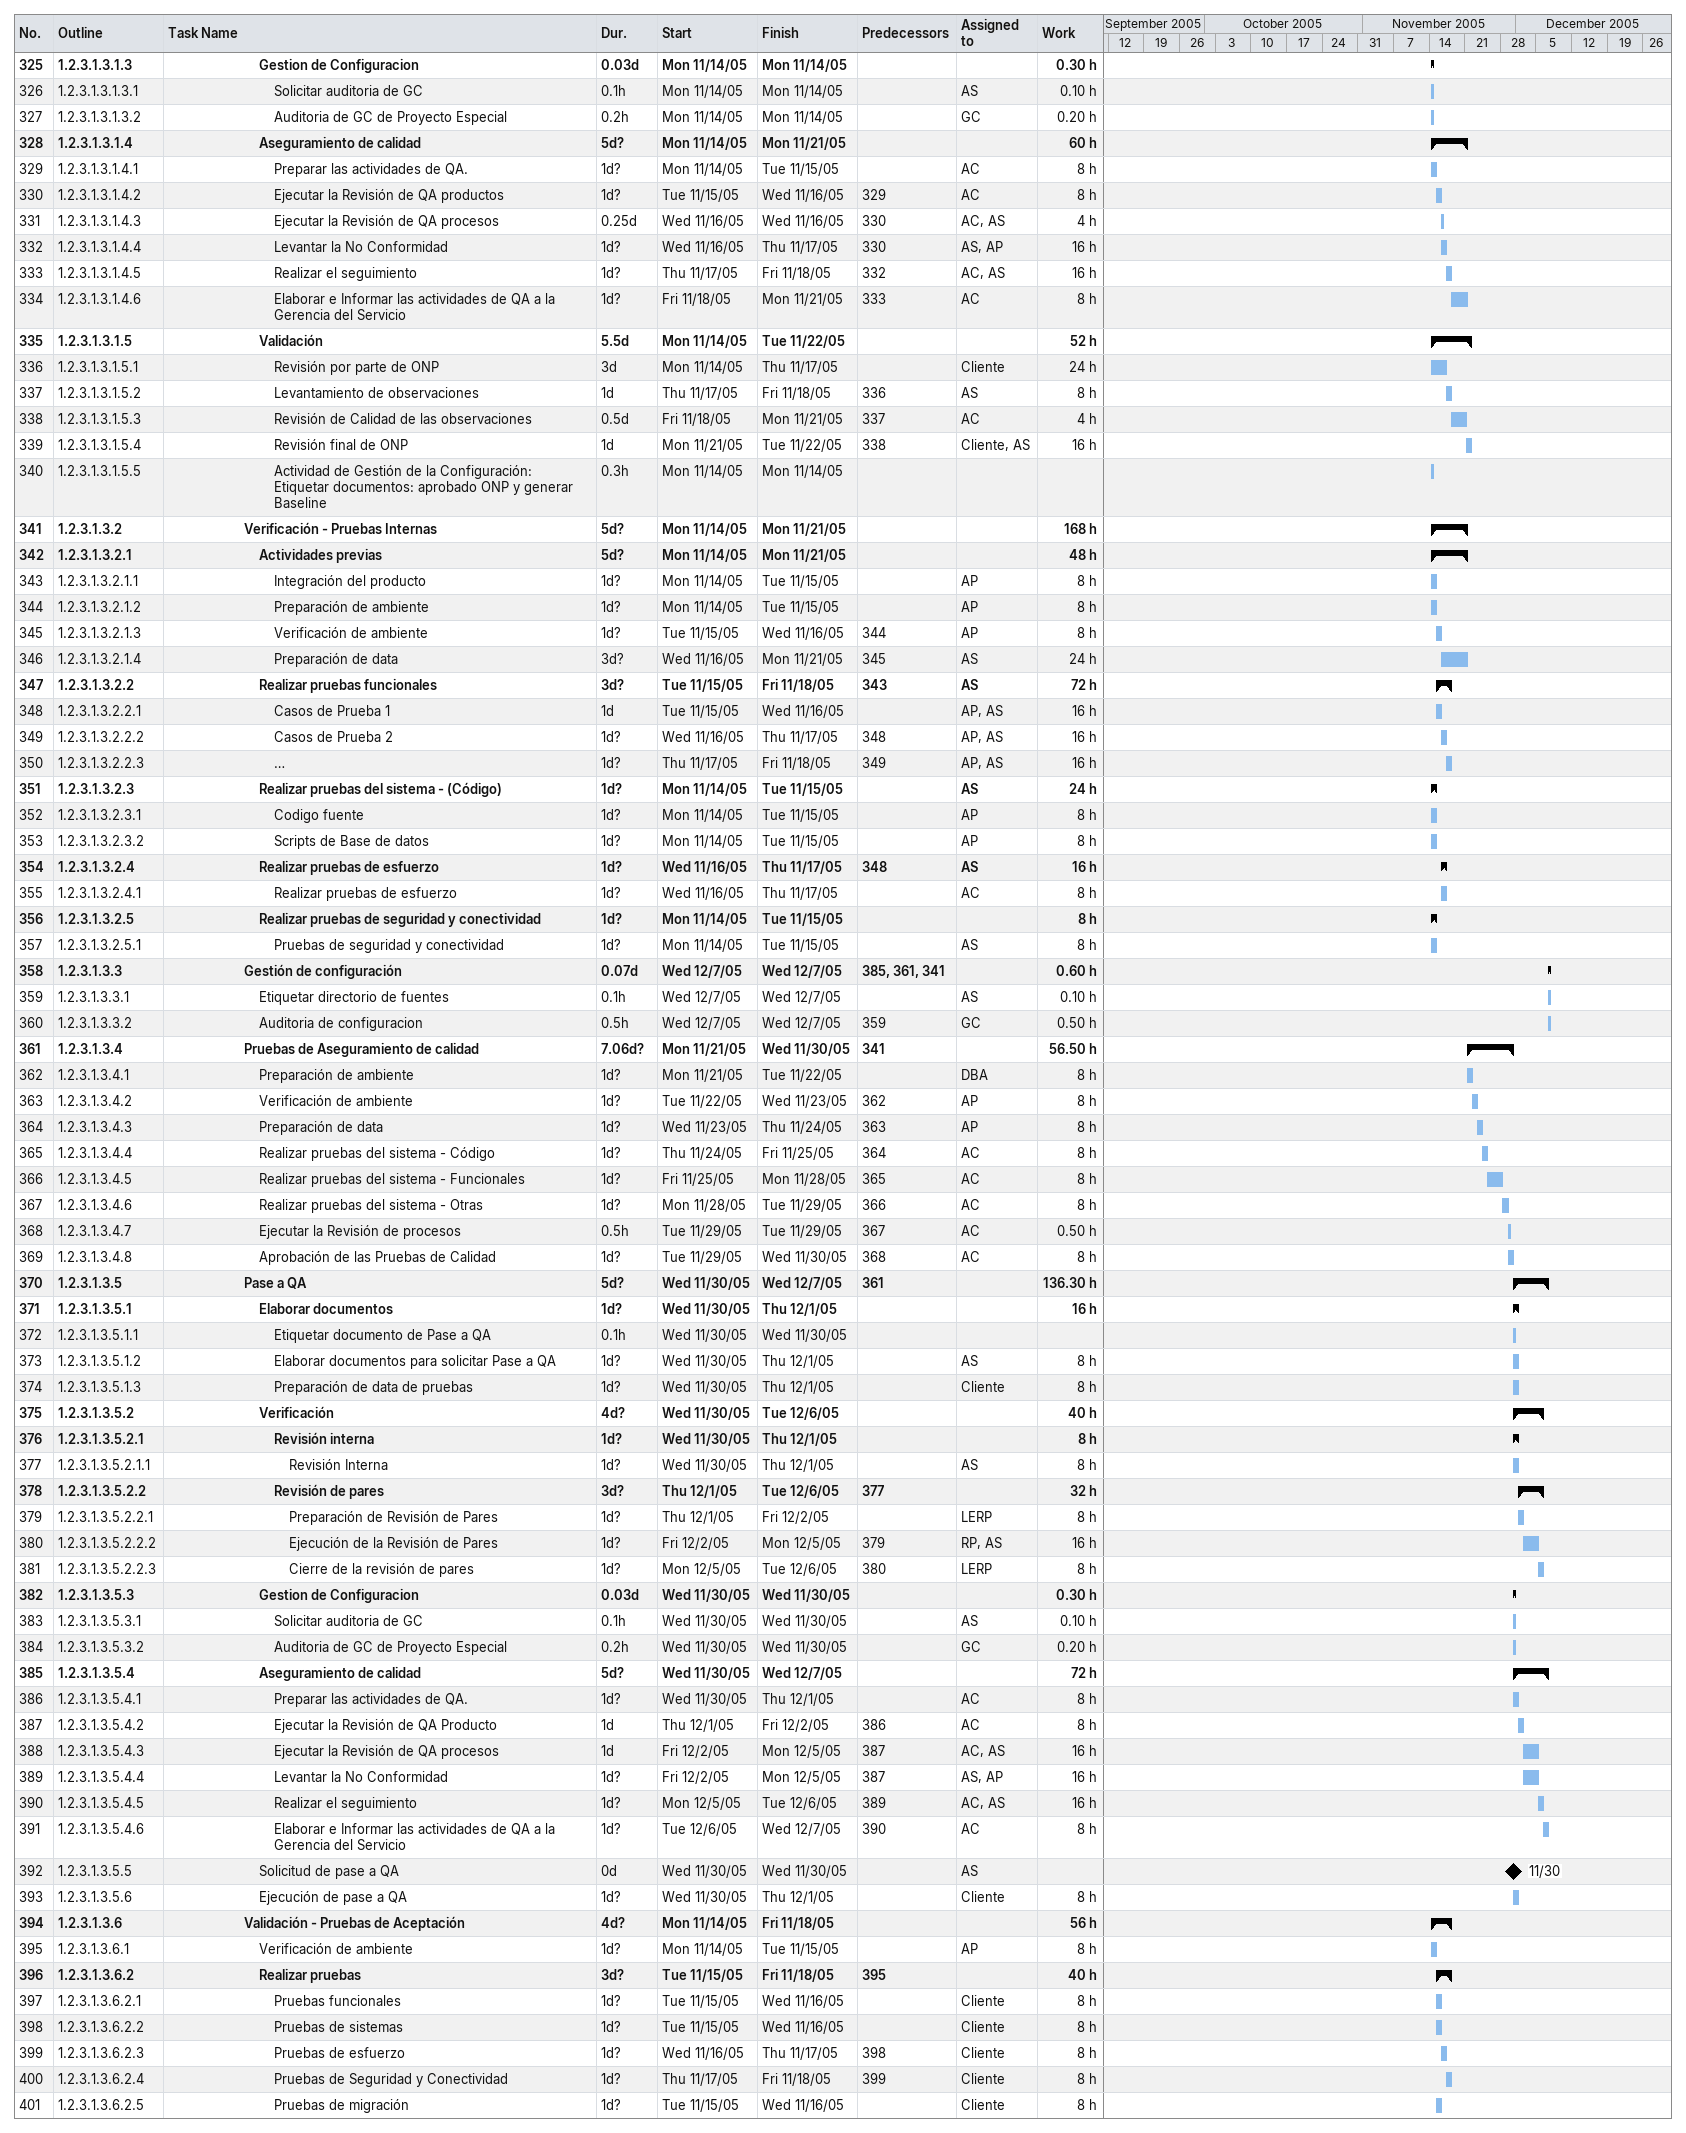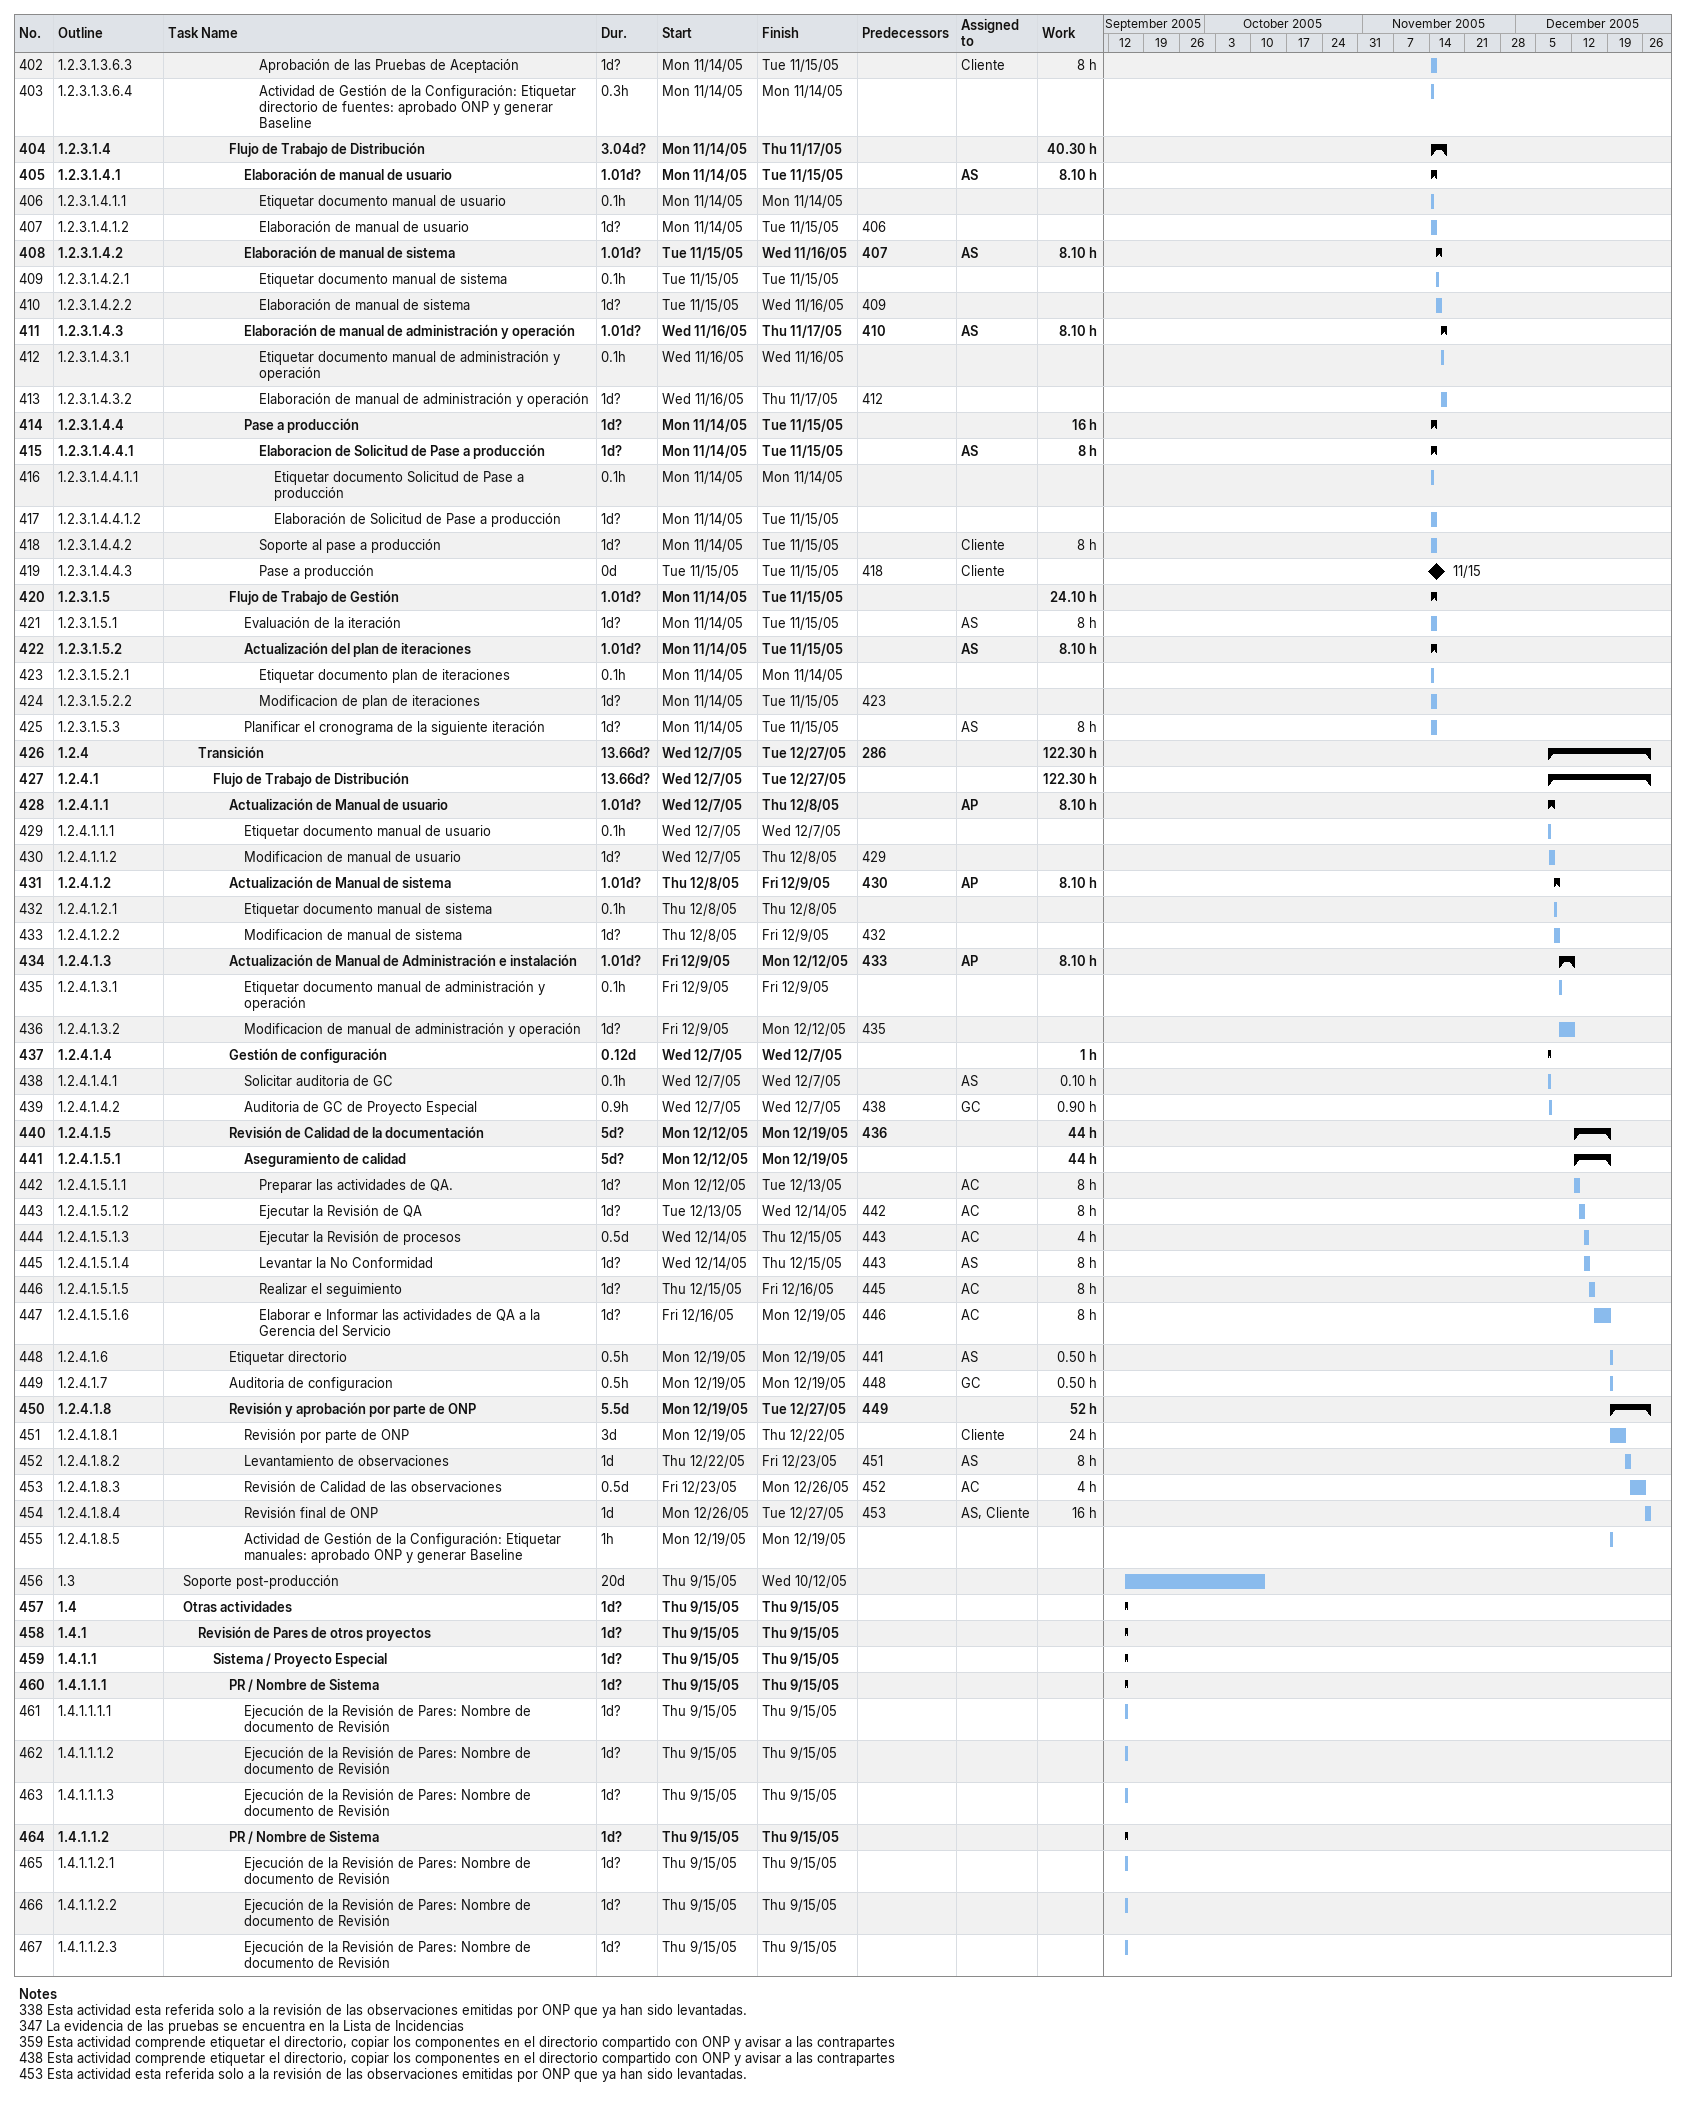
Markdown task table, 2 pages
| ID | WBS | Task | Duration | Start | Finish | Predecessors | Resources | Work (h) |
|---|---|---|---|---|---|---|---|---|
| 325 | 1.2.3.1.3.1.3 | **Gestion de Configuracion** | 0.03d | 2005-11-14 | 2005-11-14 |  |  | 0.30 |
| 326 | 1.2.3.1.3.1.3.1 | Solicitar auditoria de GC | 0.1h | 2005-11-14 | 2005-11-14 |  | AS | 0.10 |
| 327 | 1.2.3.1.3.1.3.2 | Auditoria de GC de Proyecto Especial | 0.2h | 2005-11-14 | 2005-11-14 |  | GC | 0.20 |
| 328 | 1.2.3.1.3.1.4 | **Aseguramiento de calidad** | 5d? | 2005-11-14 | 2005-11-21 |  |  | 60 |
| 329 | 1.2.3.1.3.1.4.1 | Preparar las actividades de QA. | 1d? | 2005-11-14 | 2005-11-15 |  | AC | 8 |
| 330 | 1.2.3.1.3.1.4.2 | Ejecutar la Revisión de QA productos | 1d? | 2005-11-15 | 2005-11-16 | 329 | AC | 8 |
| 331 | 1.2.3.1.3.1.4.3 | Ejecutar la Revisión de QA procesos | 0.25d | 2005-11-16 | 2005-11-16 | 330 | AC, AS | 4 |
| 332 | 1.2.3.1.3.1.4.4 | Levantar la No Conformidad | 1d? | 2005-11-16 | 2005-11-17 | 330 | AS, AP | 16 |
| 333 | 1.2.3.1.3.1.4.5 | Realizar el seguimiento | 1d? | 2005-11-17 | 2005-11-18 | 332 | AC, AS | 16 |
| 334 | 1.2.3.1.3.1.4.6 | Elaborar e Informar las actividades de QA a la Gerencia del Servicio | 1d? | 2005-11-18 | 2005-11-21 | 333 | AC | 8 |
| 335 | 1.2.3.1.3.1.5 | **Validación** | 5.5d | 2005-11-14 | 2005-11-22 |  |  | 52 |
| 336 | 1.2.3.1.3.1.5.1 | Revisión por parte de ONP | 3d | 2005-11-14 | 2005-11-17 |  | Cliente | 24 |
| 337 | 1.2.3.1.3.1.5.2 | Levantamiento de observaciones | 1d | 2005-11-17 | 2005-11-18 | 336 | AS | 8 |
| 338 | 1.2.3.1.3.1.5.3 | Revisión de Calidad de las observaciones | 0.5d | 2005-11-18 | 2005-11-21 | 337 | AC | 4 |
| 339 | 1.2.3.1.3.1.5.4 | Revisión final de ONP | 1d | 2005-11-21 | 2005-11-22 | 338 | Cliente, AS | 16 |
| 340 | 1.2.3.1.3.1.5.5 | Actividad de Gestión de la Configuración: Etiquetar documentos: aprobado ONP y generar Baseline | 0.3h | 2005-11-14 | 2005-11-14 |  |  |  |
| 341 | 1.2.3.1.3.2 | **Verificación - Pruebas Internas** | 5d? | 2005-11-14 | 2005-11-21 |  |  | 168 |
| 342 | 1.2.3.1.3.2.1 | **Actividades previas** | 5d? | 2005-11-14 | 2005-11-21 |  |  | 48 |
| 343 | 1.2.3.1.3.2.1.1 | Integración del producto | 1d? | 2005-11-14 | 2005-11-15 |  | AP | 8 |
| 344 | 1.2.3.1.3.2.1.2 | Preparación de ambiente | 1d? | 2005-11-14 | 2005-11-15 |  | AP | 8 |
| 345 | 1.2.3.1.3.2.1.3 | Verificación de ambiente | 1d? | 2005-11-15 | 2005-11-16 | 344 | AP | 8 |
| 346 | 1.2.3.1.3.2.1.4 | Preparación de data | 3d? | 2005-11-16 | 2005-11-21 | 345 | AS | 24 |
| 347 | 1.2.3.1.3.2.2 | **Realizar pruebas funcionales** | 3d? | 2005-11-15 | 2005-11-18 | 343 | AS | 72 |
| 348 | 1.2.3.1.3.2.2.1 | Casos de Prueba 1 | 1d | 2005-11-15 | 2005-11-16 |  | AP, AS | 16 |
| 349 | 1.2.3.1.3.2.2.2 | Casos de Prueba 2 | 1d? | 2005-11-16 | 2005-11-17 | 348 | AP, AS | 16 |
| 350 | 1.2.3.1.3.2.2.3 | … | 1d? | 2005-11-17 | 2005-11-18 | 349 | AP, AS | 16 |
| 351 | 1.2.3.1.3.2.3 | **Realizar pruebas del sistema - (Código)** | 1d? | 2005-11-14 | 2005-11-15 |  | AS | 24 |
| 352 | 1.2.3.1.3.2.3.1 | Codigo fuente | 1d? | 2005-11-14 | 2005-11-15 |  | AP | 8 |
| 353 | 1.2.3.1.3.2.3.2 | Scripts de Base de datos | 1d? | 2005-11-14 | 2005-11-15 |  | AP | 8 |
| 354 | 1.2.3.1.3.2.4 | **Realizar pruebas de esfuerzo** | 1d? | 2005-11-16 | 2005-11-17 | 348 | AS | 16 |
| 355 | 1.2.3.1.3.2.4.1 | Realizar pruebas de esfuerzo | 1d? | 2005-11-16 | 2005-11-17 |  | AC | 8 |
| 356 | 1.2.3.1.3.2.5 | **Realizar pruebas de seguridad y conectividad** | 1d? | 2005-11-14 | 2005-11-15 |  |  | 8 |
| 357 | 1.2.3.1.3.2.5.1 | Pruebas de seguridad y conectividad | 1d? | 2005-11-14 | 2005-11-15 |  | AS | 8 |
| 358 | 1.2.3.1.3.3 | **Gestión de configuración** | 0.07d | 2005-12-07 | 2005-12-07 | 385, 361, 341 |  | 0.60 |
| 359 | 1.2.3.1.3.3.1 | Etiquetar directorio de fuentes | 0.1h | 2005-12-07 | 2005-12-07 |  | AS | 0.10 |
| 360 | 1.2.3.1.3.3.2 | Auditoria de configuracion | 0.5h | 2005-12-07 | 2005-12-07 | 359 | GC | 0.50 |
| 361 | 1.2.3.1.3.4 | **Pruebas de Aseguramiento de calidad** | 7.06d? | 2005-11-21 | 2005-11-30 | 341 |  | 56.50 |
| 362 | 1.2.3.1.3.4.1 | Preparación de ambiente | 1d? | 2005-11-21 | 2005-11-22 |  | DBA | 8 |
| 363 | 1.2.3.1.3.4.2 | Verificación de ambiente | 1d? | 2005-11-22 | 2005-11-23 | 362 | AP | 8 |
| 364 | 1.2.3.1.3.4.3 | Preparación de data | 1d? | 2005-11-23 | 2005-11-24 | 363 | AP | 8 |
| 365 | 1.2.3.1.3.4.4 | Realizar pruebas del sistema - Código | 1d? | 2005-11-24 | 2005-11-25 | 364 | AC | 8 |
| 366 | 1.2.3.1.3.4.5 | Realizar pruebas del sistema - Funcionales | 1d? | 2005-11-25 | 2005-11-28 | 365 | AC | 8 |
| 367 | 1.2.3.1.3.4.6 | Realizar pruebas del sistema - Otras | 1d? | 2005-11-28 | 2005-11-29 | 366 | AC | 8 |
| 368 | 1.2.3.1.3.4.7 | Ejecutar la Revisión de procesos | 0.5h | 2005-11-29 | 2005-11-29 | 367 | AC | 0.50 |
| 369 | 1.2.3.1.3.4.8 | Aprobación de las Pruebas de Calidad | 1d? | 2005-11-29 | 2005-11-30 | 368 | AC | 8 |
| 370 | 1.2.3.1.3.5 | **Pase a QA** | 5d? | 2005-11-30 | 2005-12-07 | 361 |  | 136.30 |
| 371 | 1.2.3.1.3.5.1 | **Elaborar documentos** | 1d? | 2005-11-30 | 2005-12-01 |  |  | 16 |
| 372 | 1.2.3.1.3.5.1.1 | Etiquetar documento de Pase a QA | 0.1h | 2005-11-30 | 2005-11-30 |  |  |  |
| 373 | 1.2.3.1.3.5.1.2 | Elaborar documentos para solicitar Pase a QA | 1d? | 2005-11-30 | 2005-12-01 |  | AS | 8 |
| 374 | 1.2.3.1.3.5.1.3 | Preparación de data de pruebas | 1d? | 2005-11-30 | 2005-12-01 |  | Cliente | 8 |
| 375 | 1.2.3.1.3.5.2 | **Verificación** | 4d? | 2005-11-30 | 2005-12-06 |  |  | 40 |
| 376 | 1.2.3.1.3.5.2.1 | **Revisión interna** | 1d? | 2005-11-30 | 2005-12-01 |  |  | 8 |
| 377 | 1.2.3.1.3.5.2.1.1 | Revisión Interna | 1d? | 2005-11-30 | 2005-12-01 |  | AS | 8 |
| 378 | 1.2.3.1.3.5.2.2 | **Revisión de pares** | 3d? | 2005-12-01 | 2005-12-06 | 377 |  | 32 |
| 379 | 1.2.3.1.3.5.2.2.1 | Preparación de Revisión de Pares | 1d? | 2005-12-01 | 2005-12-02 |  | LERP | 8 |
| 380 | 1.2.3.1.3.5.2.2.2 | Ejecución de la Revisión de Pares | 1d? | 2005-12-02 | 2005-12-05 | 379 | RP, AS | 16 |
| 381 | 1.2.3.1.3.5.2.2.3 | Cierre de la revisión de pares | 1d? | 2005-12-05 | 2005-12-06 | 380 | LERP | 8 |
| 382 | 1.2.3.1.3.5.3 | **Gestion de Configuracion** | 0.03d | 2005-11-30 | 2005-11-30 |  |  | 0.30 |
| 383 | 1.2.3.1.3.5.3.1 | Solicitar auditoria de GC | 0.1h | 2005-11-30 | 2005-11-30 |  | AS | 0.10 |
| 384 | 1.2.3.1.3.5.3.2 | Auditoria de GC de Proyecto Especial | 0.2h | 2005-11-30 | 2005-11-30 |  | GC | 0.20 |
| 385 | 1.2.3.1.3.5.4 | **Aseguramiento de calidad** | 5d? | 2005-11-30 | 2005-12-07 |  |  | 72 |
| 386 | 1.2.3.1.3.5.4.1 | Preparar las actividades de QA. | 1d? | 2005-11-30 | 2005-12-01 |  | AC | 8 |
| 387 | 1.2.3.1.3.5.4.2 | Ejecutar la Revisión de QA Producto | 1d | 2005-12-01 | 2005-12-02 | 386 | AC | 8 |
| 388 | 1.2.3.1.3.5.4.3 | Ejecutar la Revisión de QA procesos | 1d | 2005-12-02 | 2005-12-05 | 387 | AC, AS | 16 |
| 389 | 1.2.3.1.3.5.4.4 | Levantar la No Conformidad | 1d? | 2005-12-02 | 2005-12-05 | 387 | AS, AP | 16 |
| 390 | 1.2.3.1.3.5.4.5 | Realizar el seguimiento | 1d? | 2005-12-05 | 2005-12-06 | 389 | AC, AS | 16 |
| 391 | 1.2.3.1.3.5.4.6 | Elaborar e Informar las actividades de QA a la Gerencia del Servicio | 1d? | 2005-12-06 | 2005-12-07 | 390 | AC | 8 |
| 392 | 1.2.3.1.3.5.5 | Solicitud de pase a QA | 0d | 2005-11-30 | 2005-11-30 |  | AS |  |
| 393 | 1.2.3.1.3.5.6 | Ejecución de pase a QA | 1d? | 2005-11-30 | 2005-12-01 |  | Cliente | 8 |
| 394 | 1.2.3.1.3.6 | **Validación - Pruebas de Aceptación** | 4d? | 2005-11-14 | 2005-11-18 |  |  | 56 |
| 395 | 1.2.3.1.3.6.1 | Verificación de ambiente | 1d? | 2005-11-14 | 2005-11-15 |  | AP | 8 |
| 396 | 1.2.3.1.3.6.2 | **Realizar pruebas** | 3d? | 2005-11-15 | 2005-11-18 | 395 |  | 40 |
| 397 | 1.2.3.1.3.6.2.1 | Pruebas funcionales | 1d? | 2005-11-15 | 2005-11-16 |  | Cliente | 8 |
| 398 | 1.2.3.1.3.6.2.2 | Pruebas de sistemas | 1d? | 2005-11-15 | 2005-11-16 |  | Cliente | 8 |
| 399 | 1.2.3.1.3.6.2.3 | Pruebas de esfuerzo | 1d? | 2005-11-16 | 2005-11-17 | 398 | Cliente | 8 |
| 400 | 1.2.3.1.3.6.2.4 | Pruebas de Seguridad y Conectividad | 1d? | 2005-11-17 | 2005-11-18 | 399 | Cliente | 8 |
| 401 | 1.2.3.1.3.6.2.5 | Pruebas de migración | 1d? | 2005-11-15 | 2005-11-16 |  | Cliente | 8 |
| 402 | 1.2.3.1.3.6.3 | Aprobación de las Pruebas de Aceptación | 1d? | 2005-11-14 | 2005-11-15 |  | Cliente | 8 |
| 403 | 1.2.3.1.3.6.4 | Actividad de Gestión de la Configuración: Etiquetar directorio de fuentes: aprobado ONP y generar Baseline | 0.3h | 2005-11-14 | 2005-11-14 |  |  |  |
| 404 | 1.2.3.1.4 | **Flujo de Trabajo de Distribución** | 3.04d? | 2005-11-14 | 2005-11-17 |  |  | 40.30 |
| 405 | 1.2.3.1.4.1 | **Elaboración de manual de usuario** | 1.01d? | 2005-11-14 | 2005-11-15 |  | AS | 8.10 |
| 406 | 1.2.3.1.4.1.1 | Etiquetar documento manual de usuario | 0.1h | 2005-11-14 | 2005-11-14 |  |  |  |
| 407 | 1.2.3.1.4.1.2 | Elaboración de manual de usuario | 1d? | 2005-11-14 | 2005-11-15 | 406 |  |  |
| 408 | 1.2.3.1.4.2 | **Elaboración de manual de sistema** | 1.01d? | 2005-11-15 | 2005-11-16 | 407 | AS | 8.10 |
| 409 | 1.2.3.1.4.2.1 | Etiquetar documento manual de sistema | 0.1h | 2005-11-15 | 2005-11-15 |  |  |  |
| 410 | 1.2.3.1.4.2.2 | Elaboración de manual de sistema | 1d? | 2005-11-15 | 2005-11-16 | 409 |  |  |
| 411 | 1.2.3.1.4.3 | **Elaboración de manual de administración y operación** | 1.01d? | 2005-11-16 | 2005-11-17 | 410 | AS | 8.10 |
| 412 | 1.2.3.1.4.3.1 | Etiquetar documento manual de administración y operación | 0.1h | 2005-11-16 | 2005-11-16 |  |  |  |
| 413 | 1.2.3.1.4.3.2 | Elaboración de manual de administración y operación | 1d? | 2005-11-16 | 2005-11-17 | 412 |  |  |
| 414 | 1.2.3.1.4.4 | **Pase a producción** | 1d? | 2005-11-14 | 2005-11-15 |  |  | 16 |
| 415 | 1.2.3.1.4.4.1 | **Elaboracion de Solicitud de Pase a producción** | 1d? | 2005-11-14 | 2005-11-15 |  | AS | 8 |
| 416 | 1.2.3.1.4.4.1.1 | Etiquetar documento Solicitud de Pase a producción | 0.1h | 2005-11-14 | 2005-11-14 |  |  |  |
| 417 | 1.2.3.1.4.4.1.2 | Elaboración de Solicitud de Pase a producción | 1d? | 2005-11-14 | 2005-11-15 |  |  |  |
| 418 | 1.2.3.1.4.4.2 | Soporte al pase a producción | 1d? | 2005-11-14 | 2005-11-15 |  | Cliente | 8 |
| 419 | 1.2.3.1.4.4.3 | Pase a producción | 0d | 2005-11-15 | 2005-11-15 | 418 | Cliente |  |
| 420 | 1.2.3.1.5 | **Flujo de Trabajo de Gestión** | 1.01d? | 2005-11-14 | 2005-11-15 |  |  | 24.10 |
| 421 | 1.2.3.1.5.1 | Evaluación de la iteración | 1d? | 2005-11-14 | 2005-11-15 |  | AS | 8 |
| 422 | 1.2.3.1.5.2 | **Actualización del plan de iteraciones** | 1.01d? | 2005-11-14 | 2005-11-15 |  | AS | 8.10 |
| 423 | 1.2.3.1.5.2.1 | Etiquetar documento plan de iteraciones | 0.1h | 2005-11-14 | 2005-11-14 |  |  |  |
| 424 | 1.2.3.1.5.2.2 | Modificacion de plan de iteraciones | 1d? | 2005-11-14 | 2005-11-15 | 423 |  |  |
| 425 | 1.2.3.1.5.3 | Planificar el cronograma de la siguiente iteración | 1d? | 2005-11-14 | 2005-11-15 |  | AS | 8 |
| 426 | 1.2.4 | **Transición** | 13.66d? | 2005-12-07 | 2005-12-27 | 286 |  | 122.30 |
| 427 | 1.2.4.1 | **Flujo de Trabajo de Distribución** | 13.66d? | 2005-12-07 | 2005-12-27 |  |  | 122.30 |
| 428 | 1.2.4.1.1 | **Actualización de Manual de usuario** | 1.01d? | 2005-12-07 | 2005-12-08 |  | AP | 8.10 |
| 429 | 1.2.4.1.1.1 | Etiquetar documento manual de usuario | 0.1h | 2005-12-07 | 2005-12-07 |  |  |  |
| 430 | 1.2.4.1.1.2 | Modificacion de manual de usuario | 1d? | 2005-12-07 | 2005-12-08 | 429 |  |  |
| 431 | 1.2.4.1.2 | **Actualización de Manual de sistema** | 1.01d? | 2005-12-08 | 2005-12-09 | 430 | AP | 8.10 |
| 432 | 1.2.4.1.2.1 | Etiquetar documento manual de sistema | 0.1h | 2005-12-08 | 2005-12-08 |  |  |  |
| 433 | 1.2.4.1.2.2 | Modificacion de manual de sistema | 1d? | 2005-12-08 | 2005-12-09 | 432 |  |  |
| 434 | 1.2.4.1.3 | **Actualización de Manual de Administración e instalación** | 1.01d? | 2005-12-09 | 2005-12-12 | 433 | AP | 8.10 |
| 435 | 1.2.4.1.3.1 | Etiquetar documento manual de administración y operación | 0.1h | 2005-12-09 | 2005-12-09 |  |  |  |
| 436 | 1.2.4.1.3.2 | Modificacion de manual de administración y operación | 1d? | 2005-12-09 | 2005-12-12 | 435 |  |  |
| 437 | 1.2.4.1.4 | **Gestión de configuración** | 0.12d | 2005-12-07 | 2005-12-07 |  |  | 1 |
| 438 | 1.2.4.1.4.1 | Solicitar auditoria de GC | 0.1h | 2005-12-07 | 2005-12-07 |  | AS | 0.10 |
| 439 | 1.2.4.1.4.2 | Auditoria de GC de Proyecto Especial | 0.9h | 2005-12-07 | 2005-12-07 | 438 | GC | 0.90 |
| 440 | 1.2.4.1.5 | **Revisión de Calidad de la documentación** | 5d? | 2005-12-12 | 2005-12-19 | 436 |  | 44 |
| 441 | 1.2.4.1.5.1 | **Aseguramiento de calidad** | 5d? | 2005-12-12 | 2005-12-19 |  |  | 44 |
| 442 | 1.2.4.1.5.1.1 | Preparar las actividades de QA. | 1d? | 2005-12-12 | 2005-12-13 |  | AC | 8 |
| 443 | 1.2.4.1.5.1.2 | Ejecutar la Revisión de QA | 1d? | 2005-12-13 | 2005-12-14 | 442 | AC | 8 |
| 444 | 1.2.4.1.5.1.3 | Ejecutar la Revisión de procesos | 0.5d | 2005-12-14 | 2005-12-15 | 443 | AC | 4 |
| 445 | 1.2.4.1.5.1.4 | Levantar la No Conformidad | 1d? | 2005-12-14 | 2005-12-15 | 443 | AS | 8 |
| 446 | 1.2.4.1.5.1.5 | Realizar el seguimiento | 1d? | 2005-12-15 | 2005-12-16 | 445 | AC | 8 |
| 447 | 1.2.4.1.5.1.6 | Elaborar e Informar las actividades de QA a la Gerencia del Servicio | 1d? | 2005-12-16 | 2005-12-19 | 446 | AC | 8 |
| 448 | 1.2.4.1.6 | Etiquetar directorio | 0.5h | 2005-12-19 | 2005-12-19 | 441 | AS | 0.50 |
| 449 | 1.2.4.1.7 | Auditoria de configuracion | 0.5h | 2005-12-19 | 2005-12-19 | 448 | GC | 0.50 |
| 450 | 1.2.4.1.8 | **Revisión y aprobación por parte de ONP** | 5.5d | 2005-12-19 | 2005-12-27 | 449 |  | 52 |
| 451 | 1.2.4.1.8.1 | Revisión por parte de ONP | 3d | 2005-12-19 | 2005-12-22 |  | Cliente | 24 |
| 452 | 1.2.4.1.8.2 | Levantamiento de observaciones | 1d | 2005-12-22 | 2005-12-23 | 451 | AS | 8 |
| 453 | 1.2.4.1.8.3 | Revisión de Calidad de las observaciones | 0.5d | 2005-12-23 | 2005-12-26 | 452 | AC | 4 |
| 454 | 1.2.4.1.8.4 | Revisión final de ONP | 1d | 2005-12-26 | 2005-12-27 | 453 | AS, Cliente | 16 |
| 455 | 1.2.4.1.8.5 | Actividad de Gestión de la Configuración: Etiquetar manuales: aprobado ONP y generar Baseline | 1h | 2005-12-19 | 2005-12-19 |  |  |  |
| 456 | 1.3 | Soporte post-producción | 20d | 2005-09-15 | 2005-10-12 |  |  |  |
| 457 | 1.4 | **Otras actividades** | 1d? | 2005-09-15 | 2005-09-15 |  |  |  |
| 458 | 1.4.1 | **Revisión de Pares de otros proyectos** | 1d? | 2005-09-15 | 2005-09-15 |  |  |  |
| 459 | 1.4.1.1 | **Sistema / Proyecto Especial** | 1d? | 2005-09-15 | 2005-09-15 |  |  |  |
| 460 | 1.4.1.1.1 | **PR / Nombre de Sistema** | 1d? | 2005-09-15 | 2005-09-15 |  |  |  |
| 461 | 1.4.1.1.1.1 | Ejecución de la Revisión de Pares: Nombre de documento de Revisión | 1d? | 2005-09-15 | 2005-09-15 |  |  |  |
| 462 | 1.4.1.1.1.2 | Ejecución de la Revisión de Pares: Nombre de documento de Revisión | 1d? | 2005-09-15 | 2005-09-15 |  |  |  |
| 463 | 1.4.1.1.1.3 | Ejecución de la Revisión de Pares: Nombre de documento de Revisión | 1d? | 2005-09-15 | 2005-09-15 |  |  |  |
| 464 | 1.4.1.1.2 | **PR / Nombre de Sistema** | 1d? | 2005-09-15 | 2005-09-15 |  |  |  |
| 465 | 1.4.1.1.2.1 | Ejecución de la Revisión de Pares: Nombre de documento de Revisión | 1d? | 2005-09-15 | 2005-09-15 |  |  |  |
| 466 | 1.4.1.1.2.2 | Ejecución de la Revisión de Pares: Nombre de documento de Revisión | 1d? | 2005-09-15 | 2005-09-15 |  |  |  |
| 467 | 1.4.1.1.2.3 | Ejecución de la Revisión de Pares: Nombre de documento de Revisión | 1d? | 2005-09-15 | 2005-09-15 |  |  |  |

Notes
- 338: Esta actividad esta referida solo a la revisión de las observaciones emitidas por ONP que ya han sido levantadas.
- 347: La evidencia de las pruebas se encuentra en la Lista de Incidencias
- 359: Esta actividad comprende etiquetar el directorio, copiar los componentes en el directorio compartido con ONP y avisar a las contrapartes
- 438: Esta actividad comprende etiquetar el directorio, copiar los componentes en el directorio compartido con ONP y avisar a las contrapartes
- 453: Esta actividad esta referida solo a la revisión de las observaciones emitidas por ONP que ya han sido levantadas.
